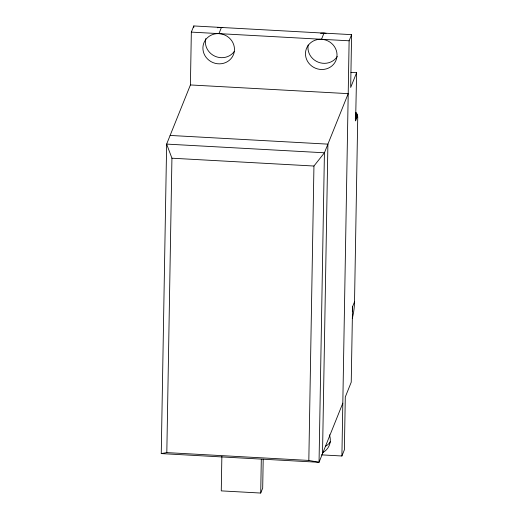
<?xml version="1.0" encoding="UTF-8"?>
<svg xmlns="http://www.w3.org/2000/svg" width="519" height="519" viewBox="0 0 519 519"><rect width="100%" height="100%" fill="white"/><g stroke="black" fill="none" stroke-linecap="round" stroke-linejoin="round"><path stroke-width="0.78" d="M342.819 403.146L319.042 462.293L161.253 453.593L166.638 144.094L190.415 84.947L191.336 32.107L193.808 25.95L351.597 34.643L350.675 87.49L356.618 72.712L350.954 72.401M161.253 453.593L166.813 452.607L171.932 158.204L166.638 144.094L324.427 152.787L348.204 93.647L190.415 84.947M193.782 27.552L193.808 25.95M221.866 456.344L221.263 490.877L260.713 493.05L262.692 488.126L263.198 459.211M260.713 493.05L261.297 459.321M308.824 460.437L313.943 166.028L324.427 152.787L319.042 462.293L308.824 460.437L166.813 452.607M322.52 453.638L327.904 144.139L170.115 135.44M321.384 454.858L341.898 455.993L349.125 40.8L351.597 34.643M355.372 113.765L355.943 112.357L356.975 114.044L357.747 116.853L354.529 301.798L352.55 306.723L351.233 382.211L345.291 396.99L344.376 449.837L341.898 455.993M357.597 115.893L355.619 120.817L356.618 72.712M218.947 33.631A15.907 14.993 21.9 0 1 232.22 57.032A15.907 14.993 21.9 0 1 204.888 55.52A15.907 14.993 21.9 0 1 218.947 33.631L221.418 27.475M321.508 39.282A15.907 14.993 21.9 0 1 334.781 62.682A15.907 14.993 21.9 0 1 307.449 61.177A15.907 14.993 21.9 0 1 321.508 39.282L323.986 33.125M355.379 115.99L356.508 113.174M355.281 118.267L356.975 114.044M357.344 114.952L355.359 119.876L355.619 120.817M191.336 32.107L349.125 40.8M171.932 158.204L313.943 166.028M337.253 56.526A15.907 14.993 21.9 0 1 318.205 62.163A15.907 14.993 21.9 0 1 308.176 44.997M320.56 33.294A15.907 14.993 21.9 0 1 326.042 33.365M329.377 434.773A15.907 14.993 21.9 0 1 322.915 452.51M234.251 51.517A15.907 14.993 21.9 0 1 214.879 56.188A15.907 14.993 21.9 0 1 205.784 38.575M217.331 27.76A15.907 14.993 21.9 0 1 222.794 27.604M330.558 441.513A15.907 14.993 21.9 0 1 325.394 446.353M352.55 306.723A79.524 74.963 21.9 0 1 352.323 311.277M354.529 301.798A79.524 74.963 21.9 0 1 352.31 318.283"/></g></svg>
